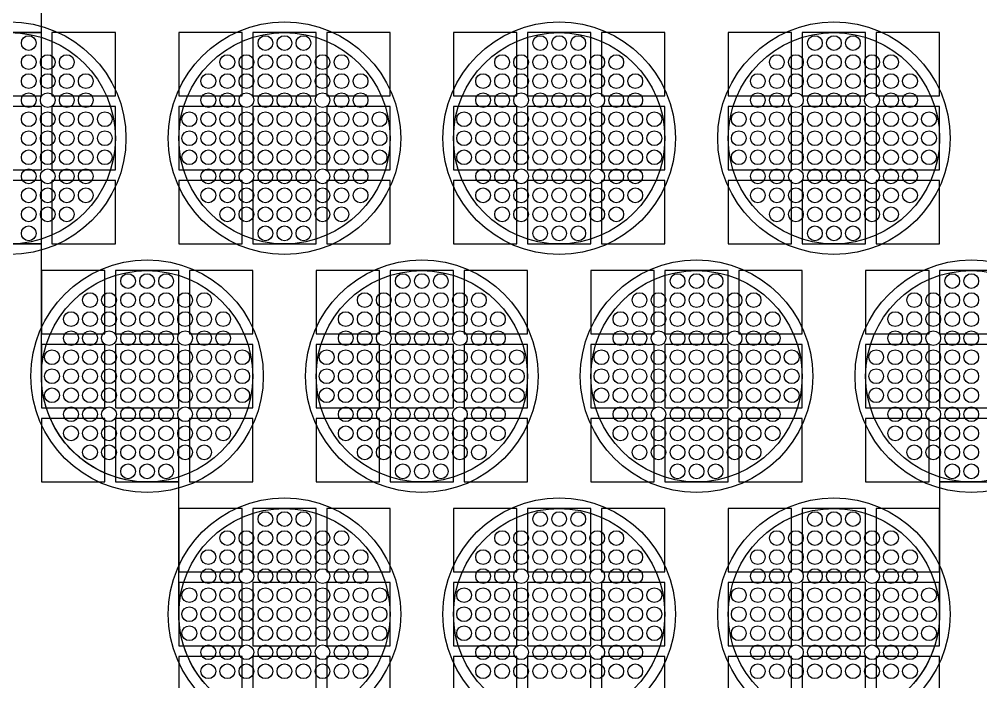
# Model space of a CAD drawing. Extents: x -49 to 54, y -38 to 38.
# Drawn here: x -43.369 to -38.819, y 17.851 to 20.985 of the extents above; entities that cross this region are included whole.
import ezdxf

# ---------------------------------------------------------------- set-up
doc = ezdxf.new("R2010")
doc.units = 0
for name, color, linetype in [('BACK_LAYER', 5, 'CONTINUOUS'), ('COND_LAYER_LOWER_ELECTRODE', 6, 'CONTINUOUS'), ('CONDUCTIVE_LAYER_BACK_LAYER', 2, 'CONTINUOUS'), ('EMITTER', 3, 'CONTINUOUS'), ('LOWER_ELECTRODE', 1, 'CONTINUOUS')]:
    doc.layers.add(name, color=color, linetype=linetype)

msp = doc.modelspace()

# ---------------------------------------------------------------- linework, layer by layer
at = {"layer": 'BACK_LAYER'}
for points in [[(-43.5639, 20.6221), (-43.2639, 20.6221), (-43.2639, 20.9221), (-43.5639, 20.9221)], [(-43.2139, 20.6221), (-42.9139, 20.6221), (-42.9139, 20.9221), (-43.2139, 20.9221)], [(-42.6139, 20.6221), (-42.3139, 20.6221), (-42.3139, 20.9221), (-42.6139, 20.9221)], [(-42.2639, 20.6221), (-41.9639, 20.6221), (-41.9639, 20.9221), (-42.2639, 20.9221)], [(-41.9139, 20.6221), (-41.6139, 20.6221), (-41.6139, 20.9221), (-41.9139, 20.9221)], [(-41.3139, 20.6221), (-41.0139, 20.6221), (-41.0139, 20.9221), (-41.3139, 20.9221)], [(-40.9639, 20.6221), (-40.6639, 20.6221), (-40.6639, 20.9221), (-40.9639, 20.9221)], [(-40.6139, 20.6221), (-40.3139, 20.6221), (-40.3139, 20.9221), (-40.6139, 20.9221)], [(-40.0139, 20.6221), (-39.7139, 20.6221), (-39.7139, 20.9221), (-40.0139, 20.9221)], [(-39.6639, 20.6221), (-39.3639, 20.6221), (-39.3639, 20.9221), (-39.6639, 20.9221)], [(-39.3139, 20.6221), (-39.0139, 20.6221), (-39.0139, 20.9221), (-39.3139, 20.9221)], [(-43.5639, 20.2721), (-43.2639, 20.2721), (-43.2639, 20.5721), (-43.5639, 20.5721)], [(-43.2139, 20.2721), (-42.9139, 20.2721), (-42.9139, 20.5721), (-43.2139, 20.5721)], [(-42.6139, 20.2721), (-42.3139, 20.2721), (-42.3139, 20.5721), (-42.6139, 20.5721)], [(-42.2639, 20.2721), (-41.9639, 20.2721), (-41.9639, 20.5721), (-42.2639, 20.5721)], [(-41.9139, 20.2721), (-41.6139, 20.2721), (-41.6139, 20.5721), (-41.9139, 20.5721)], [(-41.3139, 20.2721), (-41.0139, 20.2721), (-41.0139, 20.5721), (-41.3139, 20.5721)], [(-40.9639, 20.2721), (-40.6639, 20.2721), (-40.6639, 20.5721), (-40.9639, 20.5721)], [(-40.6139, 20.2721), (-40.3139, 20.2721), (-40.3139, 20.5721), (-40.6139, 20.5721)], [(-40.0139, 20.2721), (-39.7139, 20.2721), (-39.7139, 20.5721), (-40.0139, 20.5721)], [(-39.6639, 20.2721), (-39.3639, 20.2721), (-39.3639, 20.5721), (-39.6639, 20.5721)], [(-39.3139, 20.2721), (-39.0139, 20.2721), (-39.0139, 20.5721), (-39.3139, 20.5721)], [(-43.5639, 19.9221), (-43.2639, 19.9221), (-43.2639, 20.2221), (-43.5639, 20.2221)], [(-43.2139, 19.9221), (-42.9139, 19.9221), (-42.9139, 20.2221), (-43.2139, 20.2221)], [(-42.6139, 19.9221), (-42.3139, 19.9221), (-42.3139, 20.2221), (-42.6139, 20.2221)], [(-42.2639, 19.9221), (-41.9639, 19.9221), (-41.9639, 20.2221), (-42.2639, 20.2221)], [(-41.9139, 19.9221), (-41.6139, 19.9221), (-41.6139, 20.2221), (-41.9139, 20.2221)], [(-41.3139, 19.9221), (-41.0139, 19.9221), (-41.0139, 20.2221), (-41.3139, 20.2221)], [(-40.9639, 19.9221), (-40.6639, 19.9221), (-40.6639, 20.2221), (-40.9639, 20.2221)], [(-40.6139, 19.9221), (-40.3139, 19.9221), (-40.3139, 20.2221), (-40.6139, 20.2221)], [(-40.0139, 19.9221), (-39.7139, 19.9221), (-39.7139, 20.2221), (-40.0139, 20.2221)], [(-39.6639, 19.9221), (-39.3639, 19.9221), (-39.3639, 20.2221), (-39.6639, 20.2221)], [(-39.3139, 19.9221), (-39.0139, 19.9221), (-39.0139, 20.2221), (-39.3139, 20.2221)], [(-43.2639, 19.4962), (-42.9639, 19.4962), (-42.9639, 19.7962), (-43.2639, 19.7962)], [(-42.9139, 19.4962), (-42.6139, 19.4962), (-42.6139, 19.7962), (-42.9139, 19.7962)], [(-42.5639, 19.4962), (-42.2639, 19.4962), (-42.2639, 19.7962), (-42.5639, 19.7962)], [(-41.9639, 19.4962), (-41.6639, 19.4962), (-41.6639, 19.7962), (-41.9639, 19.7962)], [(-41.6139, 19.4962), (-41.3139, 19.4962), (-41.3139, 19.7962), (-41.6139, 19.7962)], [(-41.2639, 19.4962), (-40.9639, 19.4962), (-40.9639, 19.7962), (-41.2639, 19.7962)], [(-40.6639, 19.4962), (-40.3639, 19.4962), (-40.3639, 19.7962), (-40.6639, 19.7962)], [(-40.3139, 19.4962), (-40.0139, 19.4962), (-40.0139, 19.7962), (-40.3139, 19.7962)], [(-39.9639, 19.4962), (-39.6639, 19.4962), (-39.6639, 19.7962), (-39.9639, 19.7962)], [(-39.3639, 19.4962), (-39.0639, 19.4962), (-39.0639, 19.7962), (-39.3639, 19.7962)], [(-39.0139, 19.4962), (-38.7139, 19.4962), (-38.7139, 19.7962), (-39.0139, 19.7962)], [(-43.2639, 19.1462), (-42.9639, 19.1462), (-42.9639, 19.4462), (-43.2639, 19.4462)], [(-42.9139, 19.1462), (-42.6139, 19.1462), (-42.6139, 19.4462), (-42.9139, 19.4462)], [(-42.5639, 19.1462), (-42.2639, 19.1462), (-42.2639, 19.4462), (-42.5639, 19.4462)], [(-41.9639, 19.1462), (-41.6639, 19.1462), (-41.6639, 19.4462), (-41.9639, 19.4462)], [(-41.6139, 19.1462), (-41.3139, 19.1462), (-41.3139, 19.4462), (-41.6139, 19.4462)], [(-41.2639, 19.1462), (-40.9639, 19.1462), (-40.9639, 19.4462), (-41.2639, 19.4462)], [(-40.6639, 19.1462), (-40.3639, 19.1462), (-40.3639, 19.4462), (-40.6639, 19.4462)], [(-40.3139, 19.1462), (-40.0139, 19.1462), (-40.0139, 19.4462), (-40.3139, 19.4462)], [(-39.9639, 19.1462), (-39.6639, 19.1462), (-39.6639, 19.4462), (-39.9639, 19.4462)], [(-39.3639, 19.1462), (-39.0639, 19.1462), (-39.0639, 19.4462), (-39.3639, 19.4462)], [(-39.0139, 19.1462), (-38.7139, 19.1462), (-38.7139, 19.4462), (-39.0139, 19.4462)], [(-43.2639, 18.7962), (-42.9639, 18.7962), (-42.9639, 19.0962), (-43.2639, 19.0962)], [(-42.9139, 18.7962), (-42.6139, 18.7962), (-42.6139, 19.0962), (-42.9139, 19.0962)], [(-42.5639, 18.7962), (-42.2639, 18.7962), (-42.2639, 19.0962), (-42.5639, 19.0962)], [(-41.9639, 18.7962), (-41.6639, 18.7962), (-41.6639, 19.0962), (-41.9639, 19.0962)], [(-41.6139, 18.7962), (-41.3139, 18.7962), (-41.3139, 19.0962), (-41.6139, 19.0962)], [(-41.2639, 18.7962), (-40.9639, 18.7962), (-40.9639, 19.0962), (-41.2639, 19.0962)], [(-40.6639, 18.7962), (-40.3639, 18.7962), (-40.3639, 19.0962), (-40.6639, 19.0962)], [(-40.3139, 18.7962), (-40.0139, 18.7962), (-40.0139, 19.0962), (-40.3139, 19.0962)], [(-39.9639, 18.7962), (-39.6639, 18.7962), (-39.6639, 19.0962), (-39.9639, 19.0962)], [(-39.3639, 18.7962), (-39.0639, 18.7962), (-39.0639, 19.0962), (-39.3639, 19.0962)], [(-39.0139, 18.7962), (-38.7139, 18.7962), (-38.7139, 19.0962), (-39.0139, 19.0962)], [(-42.6139, 18.3704), (-42.3139, 18.3704), (-42.3139, 18.6704), (-42.6139, 18.6704)], [(-42.2639, 18.3704), (-41.9639, 18.3704), (-41.9639, 18.6704), (-42.2639, 18.6704)], [(-41.9139, 18.3704), (-41.6139, 18.3704), (-41.6139, 18.6704), (-41.9139, 18.6704)], [(-41.3139, 18.3704), (-41.0139, 18.3704), (-41.0139, 18.6704), (-41.3139, 18.6704)], [(-40.9639, 18.3704), (-40.6639, 18.3704), (-40.6639, 18.6704), (-40.9639, 18.6704)], [(-40.6139, 18.3704), (-40.3139, 18.3704), (-40.3139, 18.6704), (-40.6139, 18.6704)], [(-40.0139, 18.3704), (-39.7139, 18.3704), (-39.7139, 18.6704), (-40.0139, 18.6704)], [(-39.6639, 18.3704), (-39.3639, 18.3704), (-39.3639, 18.6704), (-39.6639, 18.6704)], [(-39.3139, 18.3704), (-39.0139, 18.3704), (-39.0139, 18.6704), (-39.3139, 18.6704)], [(-42.6139, 18.0204), (-42.3139, 18.0204), (-42.3139, 18.3204), (-42.6139, 18.3204)], [(-42.2639, 18.0204), (-41.9639, 18.0204), (-41.9639, 18.3204), (-42.2639, 18.3204)], [(-41.9139, 18.0204), (-41.6139, 18.0204), (-41.6139, 18.3204), (-41.9139, 18.3204)], [(-41.3139, 18.0204), (-41.0139, 18.0204), (-41.0139, 18.3204), (-41.3139, 18.3204)], [(-40.9639, 18.0204), (-40.6639, 18.0204), (-40.6639, 18.3204), (-40.9639, 18.3204)], [(-40.6139, 18.0204), (-40.3139, 18.0204), (-40.3139, 18.3204), (-40.6139, 18.3204)], [(-40.0139, 18.0204), (-39.7139, 18.0204), (-39.7139, 18.3204), (-40.0139, 18.3204)], [(-39.6639, 18.0204), (-39.3639, 18.0204), (-39.3639, 18.3204), (-39.6639, 18.3204)], [(-39.3139, 18.0204), (-39.0139, 18.0204), (-39.0139, 18.3204), (-39.3139, 18.3204)], [(-42.6139, 17.6704), (-42.3139, 17.6704), (-42.3139, 17.9704), (-42.6139, 17.9704)], [(-42.2639, 17.6704), (-41.9639, 17.6704), (-41.9639, 17.9704), (-42.2639, 17.9704)], [(-41.9139, 17.6704), (-41.6139, 17.6704), (-41.6139, 17.9704), (-41.9139, 17.9704)], [(-41.3139, 17.6704), (-41.0139, 17.6704), (-41.0139, 17.9704), (-41.3139, 17.9704)], [(-40.9639, 17.6704), (-40.6639, 17.6704), (-40.6639, 17.9704), (-40.9639, 17.9704)], [(-40.6139, 17.6704), (-40.3139, 17.6704), (-40.3139, 17.9704), (-40.6139, 17.9704)], [(-40.0139, 17.6704), (-39.7139, 17.6704), (-39.7139, 17.9704), (-40.0139, 17.9704)], [(-39.6639, 17.6704), (-39.3639, 17.6704), (-39.3639, 17.9704), (-39.6639, 17.9704)], [(-39.3139, 17.6704), (-39.0139, 17.6704), (-39.0139, 17.9704), (-39.3139, 17.9704)]]:
    msp.add_lwpolyline(points, close=True, dxfattribs=at)
at = {"layer": 'COND_LAYER_LOWER_ELECTRODE'}
for centre in [(-43.4139, 20.4221), (-42.1139, 20.4221), (-40.8139, 20.4221), (-39.5139, 20.4221), (-42.7639, 19.2962), (-41.4639, 19.2962), (-40.1639, 19.2962), (-38.8639, 19.2962), (-42.1139, 18.1704), (-40.8139, 18.1704), (-39.5139, 18.1704)]:
    msp.add_circle(centre, 0.55, dxfattribs=at)
at = {"layer": 'CONDUCTIVE_LAYER_BACK_LAYER'}
for points in [[(-43.4239, 20.922), (-43.2639, 20.922), (-43.2639, 21.5479)], [(-42.4912, 17.8423), (-42.504, 17.8576), (-42.5161, 17.8733), (-42.5276, 17.8895), (-42.5384, 17.9062), (-42.5486, 17.9233), (-42.5581, 17.9408), (-42.5669, 17.9586), (-42.5749, 17.9768), (-42.5823, 17.9953), (-42.5888, 18.014), (-42.5947, 18.033), (-42.5998, 18.0522), (-42.6041, 18.0717), (-42.6076, 18.0912), (-42.6104, 18.1109), (-42.6124, 18.1307), (-42.6135, 18.1505), (-42.6139, 18.1704), (-42.6139, 18.7963), (-42.7739, 18.7963), (-42.7937, 18.7971), (-42.8136, 18.7987), (-42.8333, 18.8011), (-42.8529, 18.8042), (-42.8724, 18.8082), (-42.8917, 18.8129), (-42.9109, 18.8183), (-42.9297, 18.8245), (-42.9484, 18.8315), (-42.9667, 18.8392), (-42.9847, 18.8476), (-43.0024, 18.8568), (-43.0197, 18.8666), (-43.0365, 18.8771), (-43.053, 18.8883), (-43.069, 18.9001), (-43.0845, 18.9125), (-43.0995, 18.9256), (-43.114, 18.9392), (-43.1279, 18.9534), (-43.1412, 18.9681), (-43.154, 18.9834), (-43.1661, 18.9991), (-43.1776, 19.0154), (-43.1884, 19.032), (-43.1986, 19.0491), (-43.2081, 19.0666), (-43.2169, 19.0844), (-43.2249, 19.1026), (-43.2323, 19.1211), (-43.2388, 19.1398), (-43.2447, 19.1589), (-43.2498, 19.1781), (-43.2541, 19.1975), (-43.2576, 19.217), (-43.2604, 19.2367), (-43.2624, 19.2565), (-43.2635, 19.2764), (-43.2639, 19.2962), (-43.2639, 19.9222), (-43.4239, 19.9222)], [(-38.8143, 18.7987), (-38.8341, 18.7971), (-38.854, 18.7963), (-39.0139, 18.7963), (-39.0139, 18.1704), (-39.0143, 18.1505), (-39.0155, 18.1307), (-39.0175, 18.1109), (-39.0203, 18.0912), (-39.0238, 18.0717), (-39.0281, 18.0522), (-39.0332, 18.033), (-39.039, 18.014), (-39.0456, 17.9953), (-39.053, 17.9768), (-39.061, 17.9586), (-39.0698, 17.9408), (-39.0793, 17.9233), (-39.0894, 17.9062), (-39.1003, 17.8895), (-39.1118, 17.8733), (-39.1239, 17.8576), (-39.1367, 17.8423)]]:
    msp.add_lwpolyline(points, dxfattribs=at)
at = {"layer": 'EMITTER'}
for centre in [(-43.4139, 20.4221), (-42.1139, 20.4221), (-40.8139, 20.4221), (-39.5139, 20.4221), (-42.7639, 19.2962), (-41.4639, 19.2962), (-40.1639, 19.2962), (-38.8639, 19.2962), (-42.1139, 18.1704), (-40.8139, 18.1704), (-39.5139, 18.1704)]:
    msp.add_circle(centre, 0.5, dxfattribs=at)
at = {"layer": 'LOWER_ELECTRODE'}
for centre in [(-43.3239, 20.8721), (-42.2039, 20.8721), (-42.1139, 20.8721), (-42.0239, 20.8721), (-40.9039, 20.8721), (-40.8139, 20.8721), (-40.7239, 20.8721), (-39.6039, 20.8721), (-39.5139, 20.8721), (-39.4239, 20.8721), (-43.3239, 20.7821), (-43.2339, 20.7821), (-43.1439, 20.7821), (-42.3839, 20.7821), (-42.2939, 20.7821), (-42.2039, 20.7821), (-42.1139, 20.7821), (-42.0239, 20.7821), (-41.9339, 20.7821), (-41.8439, 20.7821), (-41.0839, 20.7821), (-40.9939, 20.7821), (-40.9039, 20.7821), (-40.8139, 20.7821), (-40.7239, 20.7821), (-40.6339, 20.7821), (-40.5439, 20.7821), (-39.7839, 20.7821), (-39.6939, 20.7821), (-39.6039, 20.7821), (-39.5139, 20.7821), (-39.4239, 20.7821), (-39.3339, 20.7821), (-39.2439, 20.7821), (-43.3239, 20.6921), (-43.2339, 20.6921), (-43.1439, 20.6921), (-43.0539, 20.6921), (-42.4739, 20.6921), (-42.3839, 20.6921), (-42.2939, 20.6921), (-42.2039, 20.6921), (-42.1139, 20.6921), (-42.0239, 20.6921), (-41.9339, 20.6921), (-41.8439, 20.6921), (-41.7539, 20.6921), (-41.1739, 20.6921), (-41.0839, 20.6921), (-40.9939, 20.6921), (-40.9039, 20.6921), (-40.8139, 20.6921), (-40.7239, 20.6921), (-40.6339, 20.6921), (-40.5439, 20.6921), (-40.4539, 20.6921), (-39.8739, 20.6921), (-39.7839, 20.6921), (-39.6939, 20.6921), (-39.6039, 20.6921), (-39.5139, 20.6921), (-39.4239, 20.6921), (-39.3339, 20.6921), (-39.2439, 20.6921), (-39.1539, 20.6921), (-43.3239, 20.6021), (-43.2339, 20.6021), (-43.1439, 20.6021), (-43.0539, 20.6021), (-42.4739, 20.6021), (-42.3839, 20.6021), (-42.2939, 20.6021), (-42.2039, 20.6021), (-42.1139, 20.6021), (-42.0239, 20.6021), (-41.9339, 20.6021), (-41.8439, 20.6021), (-41.7539, 20.6021), (-41.1739, 20.6021), (-41.0839, 20.6021), (-40.9939, 20.6021), (-40.9039, 20.6021), (-40.8139, 20.6021), (-40.7239, 20.6021), (-40.6339, 20.6021), (-40.5439, 20.6021), (-40.4539, 20.6021), (-39.8739, 20.6021), (-39.7839, 20.6021), (-39.6939, 20.6021), (-39.6039, 20.6021), (-39.5139, 20.6021), (-39.4239, 20.6021), (-39.3339, 20.6021), (-39.2439, 20.6021), (-39.1539, 20.6021), (-43.3239, 20.5121), (-43.2339, 20.5121), (-43.1439, 20.5121), (-43.0539, 20.5121), (-42.9639, 20.5121), (-42.5639, 20.5121), (-42.4739, 20.5121), (-42.3839, 20.5121), (-42.2939, 20.5121), (-42.2039, 20.5121), (-42.1139, 20.5121), (-42.0239, 20.5121), (-41.9339, 20.5121), (-41.8439, 20.5121), (-41.7539, 20.5121), (-41.6639, 20.5121), (-41.2639, 20.5121), (-41.1739, 20.5121), (-41.0839, 20.5121), (-40.9939, 20.5121), (-40.9039, 20.5121), (-40.8139, 20.5121), (-40.7239, 20.5121), (-40.6339, 20.5121), (-40.5439, 20.5121), (-40.4539, 20.5121), (-40.3639, 20.5121), (-39.9639, 20.5121), (-39.8739, 20.5121), (-39.7839, 20.5121), (-39.6939, 20.5121), (-39.6039, 20.5121), (-39.5139, 20.5121), (-39.4239, 20.5121), (-39.3339, 20.5121), (-39.2439, 20.5121), (-39.1539, 20.5121), (-39.0639, 20.5121), (-43.3239, 20.4221), (-43.2339, 20.4221), (-43.1439, 20.4221), (-43.0539, 20.4221), (-42.9639, 20.4221), (-42.5639, 20.4221), (-42.4739, 20.4221), (-42.3839, 20.4221), (-42.2939, 20.4221), (-42.2039, 20.4221), (-42.1139, 20.4221), (-42.0239, 20.4221), (-41.9339, 20.4221), (-41.8439, 20.4221), (-41.7539, 20.4221), (-41.6639, 20.4221), (-41.2639, 20.4221), (-41.1739, 20.4221), (-41.0839, 20.4221), (-40.9939, 20.4221), (-40.9039, 20.4221), (-40.8139, 20.4221), (-40.7239, 20.4221), (-40.6339, 20.4221), (-40.5439, 20.4221), (-40.4539, 20.4221), (-40.3639, 20.4221), (-39.9639, 20.4221), (-39.8739, 20.4221), (-39.7839, 20.4221), (-39.6939, 20.4221), (-39.6039, 20.4221), (-39.5139, 20.4221), (-39.4239, 20.4221), (-39.3339, 20.4221), (-39.2439, 20.4221), (-39.1539, 20.4221), (-39.0639, 20.4221), (-43.3239, 20.3321), (-43.2339, 20.3321), (-43.1439, 20.3321), (-43.0539, 20.3321), (-42.9639, 20.3321), (-42.5639, 20.3321), (-42.4739, 20.3321), (-42.3839, 20.3321), (-42.2939, 20.3321), (-42.2039, 20.3321), (-42.1139, 20.3321), (-42.0239, 20.3321), (-41.9339, 20.3321), (-41.8439, 20.3321), (-41.7539, 20.3321), (-41.6639, 20.3321), (-41.2639, 20.3321), (-41.1739, 20.3321), (-41.0839, 20.3321), (-40.9939, 20.3321), (-40.9039, 20.3321), (-40.8139, 20.3321), (-40.7239, 20.3321), (-40.6339, 20.3321), (-40.5439, 20.3321), (-40.4539, 20.3321), (-40.3639, 20.3321), (-39.9639, 20.3321), (-39.8739, 20.3321), (-39.7839, 20.3321), (-39.6939, 20.3321), (-39.6039, 20.3321), (-39.5139, 20.3321), (-39.4239, 20.3321), (-39.3339, 20.3321), (-39.2439, 20.3321), (-39.1539, 20.3321), (-39.0639, 20.3321), (-43.3239, 20.2421), (-43.2339, 20.2421), (-43.1439, 20.2421), (-43.0539, 20.2421), (-42.4739, 20.2421), (-42.3839, 20.2421), (-42.2939, 20.2421), (-42.2039, 20.2421), (-42.1139, 20.2421), (-42.0239, 20.2421), (-41.9339, 20.2421), (-41.8439, 20.2421), (-41.7539, 20.2421), (-41.1739, 20.2421), (-41.0839, 20.2421), (-40.9939, 20.2421), (-40.9039, 20.2421), (-40.8139, 20.2421), (-40.7239, 20.2421), (-40.6339, 20.2421), (-40.5439, 20.2421), (-40.4539, 20.2421), (-39.8739, 20.2421), (-39.7839, 20.2421), (-39.6939, 20.2421), (-39.6039, 20.2421), (-39.5139, 20.2421), (-39.4239, 20.2421), (-39.3339, 20.2421), (-39.2439, 20.2421), (-39.1539, 20.2421), (-43.3239, 20.1521), (-43.2339, 20.1521), (-43.1439, 20.1521), (-43.0539, 20.1521), (-42.4739, 20.1521), (-42.3839, 20.1521), (-42.2939, 20.1521), (-42.2039, 20.1521), (-42.1139, 20.1521), (-42.0239, 20.1521), (-41.9339, 20.1521), (-41.8439, 20.1521), (-41.7539, 20.1521), (-41.1739, 20.1521), (-41.0839, 20.1521), (-40.9939, 20.1521), (-40.9039, 20.1521), (-40.8139, 20.1521), (-40.7239, 20.1521), (-40.6339, 20.1521), (-40.5439, 20.1521), (-40.4539, 20.1521), (-39.8739, 20.1521), (-39.7839, 20.1521), (-39.6939, 20.1521), (-39.6039, 20.1521), (-39.5139, 20.1521), (-39.4239, 20.1521), (-39.3339, 20.1521), (-39.2439, 20.1521), (-39.1539, 20.1521), (-43.3239, 20.0621), (-43.2339, 20.0621), (-43.1439, 20.0621), (-42.3839, 20.0621), (-42.2939, 20.0621), (-42.2039, 20.0621), (-42.1139, 20.0621), (-42.0239, 20.0621), (-41.9339, 20.0621), (-41.8439, 20.0621), (-41.0839, 20.0621), (-40.9939, 20.0621), (-40.9039, 20.0621), (-40.8139, 20.0621), (-40.7239, 20.0621), (-40.6339, 20.0621), (-40.5439, 20.0621), (-39.7839, 20.0621), (-39.6939, 20.0621), (-39.6039, 20.0621), (-39.5139, 20.0621), (-39.4239, 20.0621), (-39.3339, 20.0621), (-39.2439, 20.0621), (-43.3239, 19.9721), (-42.2039, 19.9721), (-42.1139, 19.9721), (-42.0239, 19.9721), (-40.9039, 19.9721), (-40.8139, 19.9721), (-40.7239, 19.9721), (-39.6039, 19.9721), (-39.5139, 19.9721), (-39.4239, 19.9721), (-42.8539, 19.7462), (-42.7639, 19.7462), (-42.6739, 19.7462), (-41.5539, 19.7462), (-41.4639, 19.7462), (-41.3739, 19.7462), (-40.2539, 19.7462), (-40.1639, 19.7462), (-40.0739, 19.7462), (-38.9539, 19.7462), (-38.8639, 19.7462), (-43.0339, 19.6562), (-42.9439, 19.6562), (-42.8539, 19.6562), (-42.7639, 19.6562), (-42.6739, 19.6562), (-42.5839, 19.6562), (-42.4939, 19.6562), (-41.7339, 19.6562), (-41.6439, 19.6562), (-41.5539, 19.6562), (-41.4639, 19.6562), (-41.3739, 19.6562), (-41.2839, 19.6562), (-41.1939, 19.6562), (-40.4339, 19.6562), (-40.3439, 19.6562), (-40.2539, 19.6562), (-40.1639, 19.6562), (-40.0739, 19.6562), (-39.9839, 19.6562), (-39.8939, 19.6562), (-39.1339, 19.6562), (-39.0439, 19.6562), (-38.9539, 19.6562), (-38.8639, 19.6562), (-43.1239, 19.5662), (-43.0339, 19.5662), (-42.9439, 19.5662), (-42.8539, 19.5662), (-42.7639, 19.5662), (-42.6739, 19.5662), (-42.5839, 19.5662), (-42.4939, 19.5662), (-42.4039, 19.5662), (-41.8239, 19.5662), (-41.7339, 19.5662), (-41.6439, 19.5662), (-41.5539, 19.5662), (-41.4639, 19.5662), (-41.3739, 19.5662), (-41.2839, 19.5662), (-41.1939, 19.5662), (-41.1039, 19.5662), (-40.5239, 19.5662), (-40.4339, 19.5662), (-40.3439, 19.5662), (-40.2539, 19.5662), (-40.1639, 19.5662), (-40.0739, 19.5662), (-39.9839, 19.5662), (-39.8939, 19.5662), (-39.8039, 19.5662), (-39.2239, 19.5662), (-39.1339, 19.5662), (-39.0439, 19.5662), (-38.9539, 19.5662), (-38.8639, 19.5662), (-43.1239, 19.4762), (-43.0339, 19.4762), (-42.9439, 19.4762), (-42.8539, 19.4762), (-42.7639, 19.4762), (-42.6739, 19.4762), (-42.5839, 19.4762), (-42.4939, 19.4762), (-42.4039, 19.4762), (-41.8239, 19.4762), (-41.7339, 19.4762), (-41.6439, 19.4762), (-41.5539, 19.4762), (-41.4639, 19.4762), (-41.3739, 19.4762), (-41.2839, 19.4762), (-41.1939, 19.4762), (-41.1039, 19.4762), (-40.5239, 19.4762), (-40.4339, 19.4762), (-40.3439, 19.4762), (-40.2539, 19.4762), (-40.1639, 19.4762), (-40.0739, 19.4762), (-39.9839, 19.4762), (-39.8939, 19.4762), (-39.8039, 19.4762), (-39.2239, 19.4762), (-39.1339, 19.4762), (-39.0439, 19.4762), (-38.9539, 19.4762), (-38.8639, 19.4762), (-43.2139, 19.3862), (-43.1239, 19.3862), (-43.0339, 19.3862), (-42.9439, 19.3862), (-42.8539, 19.3862), (-42.7639, 19.3862), (-42.6739, 19.3862), (-42.5839, 19.3862), (-42.4939, 19.3862), (-42.4039, 19.3862), (-42.3139, 19.3862), (-41.9139, 19.3862), (-41.8239, 19.3862), (-41.7339, 19.3862), (-41.6439, 19.3862), (-41.5539, 19.3862), (-41.4639, 19.3862), (-41.3739, 19.3862), (-41.2839, 19.3862), (-41.1939, 19.3862), (-41.1039, 19.3862), (-41.0139, 19.3862), (-40.6139, 19.3862), (-40.5239, 19.3862), (-40.4339, 19.3862), (-40.3439, 19.3862), (-40.2539, 19.3862), (-40.1639, 19.3862), (-40.0739, 19.3862), (-39.9839, 19.3862), (-39.8939, 19.3862), (-39.8039, 19.3862), (-39.7139, 19.3862), (-39.3139, 19.3862), (-39.2239, 19.3862), (-39.1339, 19.3862), (-39.0439, 19.3862), (-38.9539, 19.3862), (-38.8639, 19.3862), (-43.2139, 19.2962), (-43.1239, 19.2962), (-43.0339, 19.2962), (-42.9439, 19.2962), (-42.8539, 19.2962), (-42.7639, 19.2962), (-42.6739, 19.2962), (-42.5839, 19.2962), (-42.4939, 19.2962), (-42.4039, 19.2962), (-42.3139, 19.2962), (-41.9139, 19.2962), (-41.8239, 19.2962), (-41.7339, 19.2962), (-41.6439, 19.2962), (-41.5539, 19.2962), (-41.4639, 19.2962), (-41.3739, 19.2962), (-41.2839, 19.2962), (-41.1939, 19.2962), (-41.1039, 19.2962), (-41.0139, 19.2962), (-40.6139, 19.2962), (-40.5239, 19.2962), (-40.4339, 19.2962), (-40.3439, 19.2962), (-40.2539, 19.2962), (-40.1639, 19.2962), (-40.0739, 19.2962), (-39.9839, 19.2962), (-39.8939, 19.2962), (-39.8039, 19.2962), (-39.7139, 19.2962), (-39.3139, 19.2962), (-39.2239, 19.2962), (-39.1339, 19.2962), (-39.0439, 19.2962), (-38.9539, 19.2962), (-38.8639, 19.2962), (-43.2139, 19.2062), (-43.1239, 19.2062), (-43.0339, 19.2062), (-42.9439, 19.2062), (-42.8539, 19.2062), (-42.7639, 19.2062), (-42.6739, 19.2062), (-42.5839, 19.2062), (-42.4939, 19.2062), (-42.4039, 19.2062), (-42.3139, 19.2062), (-41.9139, 19.2062), (-41.8239, 19.2062), (-41.7339, 19.2062), (-41.6439, 19.2062), (-41.5539, 19.2062), (-41.4639, 19.2062), (-41.3739, 19.2062), (-41.2839, 19.2062), (-41.1939, 19.2062), (-41.1039, 19.2062), (-41.0139, 19.2062), (-40.6139, 19.2062), (-40.5239, 19.2062), (-40.4339, 19.2062), (-40.3439, 19.2062), (-40.2539, 19.2062), (-40.1639, 19.2062), (-40.0739, 19.2062), (-39.9839, 19.2062), (-39.8939, 19.2062), (-39.8039, 19.2062), (-39.7139, 19.2062), (-39.3139, 19.2062), (-39.2239, 19.2062), (-39.1339, 19.2062), (-39.0439, 19.2062), (-38.9539, 19.2062), (-38.8639, 19.2062), (-43.1239, 19.1162), (-43.0339, 19.1162), (-42.9439, 19.1162), (-42.8539, 19.1162), (-42.7639, 19.1162), (-42.6739, 19.1162), (-42.5839, 19.1162), (-42.4939, 19.1162), (-42.4039, 19.1162), (-41.8239, 19.1162), (-41.7339, 19.1162), (-41.6439, 19.1162), (-41.5539, 19.1162), (-41.4639, 19.1162), (-41.3739, 19.1162), (-41.2839, 19.1162), (-41.1939, 19.1162), (-41.1039, 19.1162), (-40.5239, 19.1162), (-40.4339, 19.1162), (-40.3439, 19.1162), (-40.2539, 19.1162), (-40.1639, 19.1162), (-40.0739, 19.1162), (-39.9839, 19.1162), (-39.8939, 19.1162), (-39.8039, 19.1162), (-39.2239, 19.1162), (-39.1339, 19.1162), (-39.0439, 19.1162), (-38.9539, 19.1162), (-38.8639, 19.1162), (-43.1239, 19.0262), (-43.0339, 19.0262), (-42.9439, 19.0262), (-42.8539, 19.0262), (-42.7639, 19.0262), (-42.6739, 19.0262), (-42.5839, 19.0262), (-42.4939, 19.0262), (-42.4039, 19.0262), (-41.8239, 19.0262), (-41.7339, 19.0262), (-41.6439, 19.0262), (-41.5539, 19.0262), (-41.4639, 19.0262), (-41.3739, 19.0262), (-41.2839, 19.0262), (-41.1939, 19.0262), (-41.1039, 19.0262), (-40.5239, 19.0262), (-40.4339, 19.0262), (-40.3439, 19.0262), (-40.2539, 19.0262), (-40.1639, 19.0262), (-40.0739, 19.0262), (-39.9839, 19.0262), (-39.8939, 19.0262), (-39.8039, 19.0262), (-39.2239, 19.0262), (-39.1339, 19.0262), (-39.0439, 19.0262), (-38.9539, 19.0262), (-38.8639, 19.0262), (-43.0339, 18.9362), (-42.9439, 18.9362), (-42.8539, 18.9362), (-42.7639, 18.9362), (-42.6739, 18.9362), (-42.5839, 18.9362), (-42.4939, 18.9362), (-41.7339, 18.9362), (-41.6439, 18.9362), (-41.5539, 18.9362), (-41.4639, 18.9362), (-41.3739, 18.9362), (-41.2839, 18.9362), (-41.1939, 18.9362), (-40.4339, 18.9362), (-40.3439, 18.9362), (-40.2539, 18.9362), (-40.1639, 18.9362), (-40.0739, 18.9362), (-39.9839, 18.9362), (-39.8939, 18.9362), (-39.1339, 18.9362), (-39.0439, 18.9362), (-38.9539, 18.9362), (-38.8639, 18.9362), (-42.8539, 18.8462), (-42.7639, 18.8462), (-42.6739, 18.8462), (-41.5539, 18.8462), (-41.4639, 18.8462), (-41.3739, 18.8462), (-40.2539, 18.8462), (-40.1639, 18.8462), (-40.0739, 18.8462), (-38.9539, 18.8462), (-38.8639, 18.8462), (-42.2039, 18.6204), (-42.1139, 18.6204), (-42.0239, 18.6204), (-40.9039, 18.6204), (-40.8139, 18.6204), (-40.7239, 18.6204), (-39.6039, 18.6204), (-39.5139, 18.6204), (-39.4239, 18.6204), (-42.3839, 18.5304), (-42.2939, 18.5304), (-42.2039, 18.5304), (-42.1139, 18.5304), (-42.0239, 18.5304), (-41.9339, 18.5304), (-41.8439, 18.5304), (-41.0839, 18.5304), (-40.9939, 18.5304), (-40.9039, 18.5304), (-40.8139, 18.5304), (-40.7239, 18.5304), (-40.6339, 18.5304), (-40.5439, 18.5304), (-39.7839, 18.5304), (-39.6939, 18.5304), (-39.6039, 18.5304), (-39.5139, 18.5304), (-39.4239, 18.5304), (-39.3339, 18.5304), (-39.2439, 18.5304), (-42.4739, 18.4404), (-42.3839, 18.4404), (-42.2939, 18.4404), (-42.2039, 18.4404), (-42.1139, 18.4404), (-42.0239, 18.4404), (-41.9339, 18.4404), (-41.8439, 18.4404), (-41.7539, 18.4404), (-41.1739, 18.4404), (-41.0839, 18.4404), (-40.9939, 18.4404), (-40.9039, 18.4404), (-40.8139, 18.4404), (-40.7239, 18.4404), (-40.6339, 18.4404), (-40.5439, 18.4404), (-40.4539, 18.4404), (-39.8739, 18.4404), (-39.7839, 18.4404), (-39.6939, 18.4404), (-39.6039, 18.4404), (-39.5139, 18.4404), (-39.4239, 18.4404), (-39.3339, 18.4404), (-39.2439, 18.4404), (-39.1539, 18.4404), (-42.4739, 18.3504), (-42.3839, 18.3504), (-42.2939, 18.3504), (-42.2039, 18.3504), (-42.1139, 18.3504), (-42.0239, 18.3504), (-41.9339, 18.3504), (-41.8439, 18.3504), (-41.7539, 18.3504), (-41.1739, 18.3504), (-41.0839, 18.3504), (-40.9939, 18.3504), (-40.9039, 18.3504), (-40.8139, 18.3504), (-40.7239, 18.3504), (-40.6339, 18.3504), (-40.5439, 18.3504), (-40.4539, 18.3504), (-39.8739, 18.3504), (-39.7839, 18.3504), (-39.6939, 18.3504), (-39.6039, 18.3504), (-39.5139, 18.3504), (-39.4239, 18.3504), (-39.3339, 18.3504), (-39.2439, 18.3504), (-39.1539, 18.3504), (-42.5639, 18.2604), (-42.4739, 18.2604), (-42.3839, 18.2604), (-42.2939, 18.2604), (-42.2039, 18.2604), (-42.1139, 18.2604), (-42.0239, 18.2604), (-41.9339, 18.2604), (-41.8439, 18.2604), (-41.7539, 18.2604), (-41.6639, 18.2604), (-41.2639, 18.2604), (-41.1739, 18.2604), (-41.0839, 18.2604), (-40.9939, 18.2604), (-40.9039, 18.2604), (-40.8139, 18.2604), (-40.7239, 18.2604), (-40.6339, 18.2604), (-40.5439, 18.2604), (-40.4539, 18.2604), (-40.3639, 18.2604), (-39.9639, 18.2604), (-39.8739, 18.2604), (-39.7839, 18.2604), (-39.6939, 18.2604), (-39.6039, 18.2604), (-39.5139, 18.2604), (-39.4239, 18.2604), (-39.3339, 18.2604), (-39.2439, 18.2604), (-39.1539, 18.2604), (-39.0639, 18.2604), (-42.5639, 18.1704), (-42.4739, 18.1704), (-42.3839, 18.1704), (-42.2939, 18.1704), (-42.2039, 18.1704), (-42.1139, 18.1704), (-42.0239, 18.1704), (-41.9339, 18.1704), (-41.8439, 18.1704), (-41.7539, 18.1704), (-41.6639, 18.1704), (-41.2639, 18.1704), (-41.1739, 18.1704), (-41.0839, 18.1704), (-40.9939, 18.1704), (-40.9039, 18.1704), (-40.8139, 18.1704), (-40.7239, 18.1704), (-40.6339, 18.1704), (-40.5439, 18.1704), (-40.4539, 18.1704), (-40.3639, 18.1704), (-39.9639, 18.1704), (-39.8739, 18.1704), (-39.7839, 18.1704), (-39.6939, 18.1704), (-39.6039, 18.1704), (-39.5139, 18.1704), (-39.4239, 18.1704), (-39.3339, 18.1704), (-39.2439, 18.1704), (-39.1539, 18.1704), (-39.0639, 18.1704), (-42.5639, 18.0804), (-42.4739, 18.0804), (-42.3839, 18.0804), (-42.2939, 18.0804), (-42.2039, 18.0804), (-42.1139, 18.0804), (-42.0239, 18.0804), (-41.9339, 18.0804), (-41.8439, 18.0804), (-41.7539, 18.0804), (-41.6639, 18.0804), (-41.2639, 18.0804), (-41.1739, 18.0804), (-41.0839, 18.0804), (-40.9939, 18.0804), (-40.9039, 18.0804), (-40.8139, 18.0804), (-40.7239, 18.0804), (-40.6339, 18.0804), (-40.5439, 18.0804), (-40.4539, 18.0804), (-40.3639, 18.0804), (-39.9639, 18.0804), (-39.8739, 18.0804), (-39.7839, 18.0804), (-39.6939, 18.0804), (-39.6039, 18.0804), (-39.5139, 18.0804), (-39.4239, 18.0804), (-39.3339, 18.0804), (-39.2439, 18.0804), (-39.1539, 18.0804), (-39.0639, 18.0804), (-42.4739, 17.9904), (-42.3839, 17.9904), (-42.2939, 17.9904), (-42.2039, 17.9904), (-42.1139, 17.9904), (-42.0239, 17.9904), (-41.9339, 17.9904), (-41.8439, 17.9904), (-41.7539, 17.9904), (-41.1739, 17.9904), (-41.0839, 17.9904), (-40.9939, 17.9904), (-40.9039, 17.9904), (-40.8139, 17.9904), (-40.7239, 17.9904), (-40.6339, 17.9904), (-40.5439, 17.9904), (-40.4539, 17.9904), (-39.8739, 17.9904), (-39.7839, 17.9904), (-39.6939, 17.9904), (-39.6039, 17.9904), (-39.5139, 17.9904), (-39.4239, 17.9904), (-39.3339, 17.9904), (-39.2439, 17.9904), (-39.1539, 17.9904), (-42.4739, 17.9004), (-42.3839, 17.9004), (-42.2939, 17.9004), (-42.2039, 17.9004), (-42.1139, 17.9004), (-42.0239, 17.9004), (-41.9339, 17.9004), (-41.8439, 17.9004), (-41.7539, 17.9004), (-41.1739, 17.9004), (-41.0839, 17.9004), (-40.9939, 17.9004), (-40.9039, 17.9004), (-40.8139, 17.9004), (-40.7239, 17.9004), (-40.6339, 17.9004), (-40.5439, 17.9004), (-40.4539, 17.9004), (-39.8739, 17.9004), (-39.7839, 17.9004), (-39.6939, 17.9004), (-39.6039, 17.9004), (-39.5139, 17.9004), (-39.4239, 17.9004), (-39.3339, 17.9004), (-39.2439, 17.9004), (-39.1539, 17.9004)]:
    msp.add_circle(centre, 0.035, dxfattribs=at)

doc.saveas('drawing.dxf')
